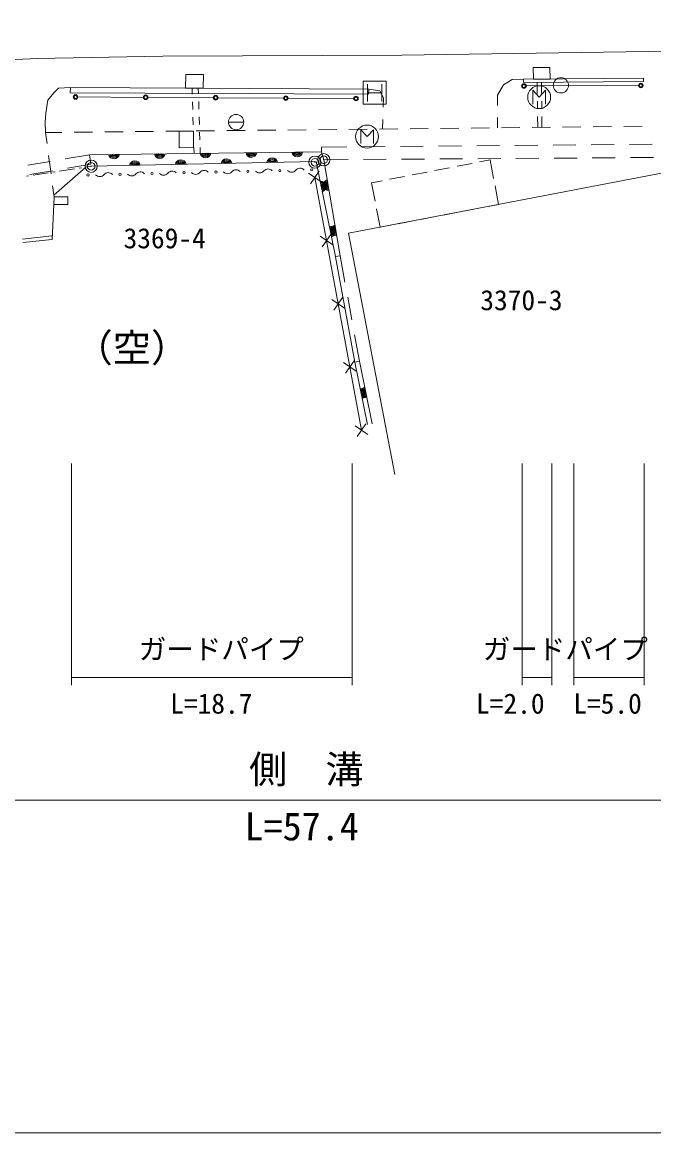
# Model space of a CAD drawing. Units: millimetres, scale not verified. Extents: x 40000 to 680000, y 20000 to 380000.
# Drawn here: x 113946 to 155320, y 205000 to 277683 of the extents above; entities that cross this region are included whole.
import ezdxf
from ezdxf.enums import TextEntityAlignment as Align

# ---------------------------------------------------------------- set-up
doc = ezdxf.new("R2010")
doc.units = ezdxf.units.MM
doc.header["$LTSCALE"] = 1000
doc.header["$PDMODE"] = 32
doc.header["$PDSIZE"] = 500
for name, color, linetype, lineweight in [('M-BGD', 7, 'Continuous', 13), ('M-BGD-EXST', 7, 'Continuous', 13), ('M-BMK-OTRS', 5, 'Continuous', 13), ('M-BMK-ROW', 30, 'Continuous', 13), ('M-STR-HTXT', 7, 'Continuous', 13), ('M-TTL-BAND', 7, 'Continuous', 13)]:
    doc.layers.add(name, color=color, linetype=linetype, lineweight=lineweight)
doc.layers.add('M-BMK-HTXT', color=7, linetype='Continuous')
doc.styles.add('ＭＳ ゴシック', font='')
doc.styles.get('ＭＳ ゴシック').set_extended_font_data('MS Gothic')

msp = doc.modelspace()

# ---------------------------------------------------------------- linework, layer by layer
at = {"layer": 'M-BGD'}
for p, q in [((116330, 273376), (116026, 273071)), ((117101, 273402), (116330, 273376)), ((125083, 272976), (125072, 273360)), ((125495, 272985), (125483, 273373)), ((136291, 272314), (136291, 273814)), ((136291, 273814), (137791, 273814)), ((136572, 273626), (136572, 272501)), ((136644, 273300), (137384, 273186)), ((137510, 273626), (137510, 272501)), ((137791, 273814), (137791, 272314)), ((145089, 272911), (145470, 273581)), ((145470, 273581), (146033, 273932)), ((146033, 273932), (146779, 273947)), ((146962, 273511), (154321, 273540)), ((147682, 273742), (147690, 273020)), ((147962, 273744), (147970, 273023)), ((115620, 272574), (115488, 271731)), ((116026, 273071), (115620, 272574)), ((117591, 272790), (121884, 272766)), ((122184, 272764), (126476, 272740)), ((126776, 272739), (131069, 272715)), ((131369, 272713), (135661, 272689)), ((136572, 273064), (137510, 273064)), ((137384, 273186), (137612, 272744)), ((137612, 272744), (137594, 272118)), ((145089, 272241), (145089, 272911)), ((125114, 271977), (125099, 272476)), ((125525, 271985), (125510, 272485)), ((137791, 272314), (136291, 272314)), ((147695, 272520), (147700, 272020)), ((147975, 272523), (147980, 272023)), ((115488, 271731), (115447, 271143)), ((115447, 271143), (115478, 270462)), ((125144, 270977), (125129, 271477)), ((125555, 270986), (125540, 271485)), ((127456, 271149), (128456, 271149)), ((137570, 271318), (137552, 270693)), ((145089, 270771), (145089, 271441)), ((147706, 271520), (147713, 270799)), ((147985, 271523), (147993, 270802)), ((115478, 270462), (116551, 270474)), ((115478, 270462), (115572, 269750)), ((117351, 270482), (118551, 270494)), ((119351, 270503), (120551, 270515)), ((121351, 270524), (122551, 270536)), ((123351, 270545), (124551, 270557)), ((125174, 269977), (125159, 270477)), ((125351, 270565), (126551, 270578)), ((125586, 269986), (125570, 270486)), ((127351, 270586), (128551, 270599)), ((129351, 270607), (130551, 270620)), ((131351, 270628), (132550, 270641)), ((133350, 270649), (134550, 270661)), ((135350, 270670), (136550, 270682)), ((137350, 270691), (138550, 270703)), ((139350, 270711), (140550, 270724)), ((141350, 270732), (142550, 270745)), ((143350, 270753), (144550, 270766)), ((145350, 270774), (146550, 270787)), ((147350, 270795), (148550, 270807)), ((149350, 270816), (150549, 270828)), ((151349, 270837), (152549, 270849)), ((153349, 270857), (154549, 270870)), ((151220, 269661), (152720, 269674)), ((153719, 269682), (155219, 269695)), ((115676, 268957), (115834, 267767)), ((116772, 268742), (118354, 269013)), ((118354, 269013), (133559, 269192)), ((118354, 269013), (118436, 268389)), ((125201, 269093), (125189, 269478)), ((125612, 269098), (125601, 269486)), ((133543, 269514), (135220, 269528)), ((133559, 269192), (133543, 269514)), ((133559, 269192), (133703, 268681)), ((136220, 269536), (137720, 269549)), ((138720, 269557), (140220, 269570)), ((141220, 269578), (142720, 269590)), ((143720, 269599), (145220, 269611)), ((146220, 269620), (147720, 269632)), ((148720, 269640), (150220, 269653)), ((114308, 268322), (115786, 268574)), ((116020, 266357), (118117, 268205)), ((118436, 268389), (116913, 268131)), ((133195, 268573), (118464, 268258)), ((134476, 262341), (133195, 268573)), ((135293, 268692), (133703, 268681)), ((133703, 268681), (134775, 262392)), ((137793, 268710), (136293, 268699)), ((140293, 268727), (138793, 268716)), ((142793, 268744), (141293, 268734)), ((143413, 268441), (142431, 268253)), ((145292, 268761), (143793, 268751)), ((144596, 268668), (143904, 268535)), ((144828, 267459), (144596, 268668)), ((147792, 268779), (146292, 268768)), ((150292, 268796), (148792, 268785)), ((152792, 268813), (151292, 268803)), ((155292, 268830), (153792, 268820)), ((115927, 267964), (114448, 267714)), ((133520, 267237), (132696, 267804)), ((133391, 267933), (132825, 267108)), ((133108, 267520), (136176, 250985)), ((138993, 267593), (138011, 267405)), ((140466, 267876), (139484, 267688)), ((141939, 268158), (140957, 267970)), ((115938, 266974), (116032, 266262)), ((137520, 267311), (136827, 267178)), ((136827, 267178), (137059, 265969)), ((145155, 265758), (144923, 266968)), ((116027, 265757), (115920, 263467)), ((137153, 265478), (137385, 264268)), ((142989, 265343), (143971, 265531)), ((144462, 265625), (145155, 265758)), ((138569, 264495), (139551, 264684)), ((140042, 264778), (141024, 264966)), ((141515, 265060), (142498, 265249)), ((138357, 248091), (135330, 263874)), ((137385, 264268), (138078, 264401)), ((113970, 263487), (115896, 263692)), ((113994, 263262), (115920, 263467)), ((134287, 263104), (133463, 263670)), ((134158, 263799), (133592, 262975)), ((134476, 262341), (134775, 262392)), ((134775, 262392), (135091, 260664)), ((134476, 262337), (135738, 255439)), ((135054, 258970), (134230, 259536)), ((134925, 259665), (134359, 258841)), ((135271, 259680), (135540, 258205)), ((135720, 257221), (136036, 255493)), ((135821, 254836), (134997, 255402)), ((135692, 255531), (135126, 254707)), ((136036, 255493), (135739, 255433)), ((136567, 251346), (135739, 255433)), ((136036, 255493), (136864, 251406)), ((136588, 250702), (135763, 251268)), ((136459, 251397), (135892, 250573))]:
    msp.add_line(p, q, dxfattribs=at)
for points in [[(124650, 273363), (125810, 273357), (125814, 274254), (124655, 274260)], [(146779, 273947), (154646, 274015), (154648, 273802), (146781, 273734)], [(147429, 273953), (148525, 273962), (148518, 274725), (147422, 274716)], [(117101, 273402), (136644, 273300), (136642, 272964), (117099, 273065)], [(124222, 270554), (125157, 270563), (125168, 269479), (124234, 269469)], [(116032, 266262), (116939, 266252), (116934, 265747), (116027, 265757)]]:
    msp.add_lwpolyline(points, close=True, dxfattribs=at)
msp.add_lwpolyline([(135330, 263874), (155933, 267826), (158960, 252042)], dxfattribs=at)
for centre, radius in [((149236, 273551), 500), ((146812, 273510), 150), ((146812, 273510), 120), ((146812, 273510), 100), ((154471, 273541), 150), ((154471, 273541), 120), ((154471, 273541), 100), ((117441, 272791), 150), ((117441, 272791), 120), ((117441, 272791), 100), ((122034, 272765), 150), ((122034, 272765), 120), ((122034, 272765), 100), ((126626, 272740), 150), ((126626, 272740), 120), ((126626, 272740), 100), ((131219, 272714), 150), ((131219, 272714), 120), ((131219, 272714), 100), ((135811, 272688), 150), ((135811, 272688), 120), ((135811, 272688), 100), ((127956, 271149), 500), ((118259, 267685), 75), ((120353, 267733), 75), ((122447, 267781), 75), ((124540, 267829), 75), ((126634, 267877), 75), ((128728, 267925), 75), ((130822, 267973), 75), ((132915, 268021), 75)]:
    msp.add_circle(centre, radius, dxfattribs=at)
for centre, radius, start, end in [((119956, 269086), 354, 189.47288, 351.87806), ((119956, 269086), 283, 191.69692, 349.65402), ((119956, 269086), 212, 195.44324, 345.90769), ((119956, 269086), 142, 203.15497, 338.19596), ((119956, 269086), 100, 213.47263, 327.8783), ((122956, 269121), 354, 189.47288, 351.87806), ((122956, 269121), 283, 191.69692, 349.65402), ((122956, 269121), 212, 195.44324, 345.90769), ((122956, 269121), 142, 203.15497, 338.19596), ((122956, 269121), 100, 213.47263, 327.8783), ((125956, 269156), 354, 189.47288, 351.87806), ((125956, 269156), 283, 191.69692, 349.65402), ((125956, 269156), 212, 195.44324, 345.90769), ((125956, 269156), 142, 203.15497, 338.19596), ((125956, 269156), 100, 213.47263, 327.8783), ((128956, 269192), 354, 189.47288, 351.87806), ((128956, 269192), 283, 191.69692, 349.65402), ((128956, 269192), 212, 195.44324, 345.90769), ((128956, 269192), 142, 203.15497, 338.19596), ((128956, 269192), 100, 213.47263, 327.8783), ((131955, 269227), 354, 189.47288, 351.87806), ((131955, 269227), 283, 191.69692, 349.65402), ((131955, 269227), 212, 195.44324, 345.90769), ((131955, 269227), 142, 203.15497, 338.19596), ((131955, 269227), 100, 213.47263, 327.8783), ((121332, 268265), 354, 10.01943, 172.42461), ((121332, 268265), 283, 12.24347, 170.20057), ((121332, 268265), 212, 15.9898, 166.45425), ((121332, 268265), 142, 23.70153, 158.74252), ((121332, 268265), 100, 34.01919, 148.42485), ((124331, 268329), 354, 10.01943, 172.42461), ((124331, 268329), 283, 12.24347, 170.20057), ((124331, 268329), 212, 15.9898, 166.45425), ((124331, 268329), 142, 23.70153, 158.74252), ((124331, 268329), 100, 34.01919, 148.42485), ((127330, 268393), 354, 10.01943, 172.42461), ((127330, 268393), 283, 12.24347, 170.20057), ((127330, 268393), 212, 15.9898, 166.45425), ((127330, 268393), 142, 23.70153, 158.74252), ((127330, 268393), 100, 34.01919, 148.42485), ((130330, 268457), 354, 10.01943, 172.42461), ((130330, 268457), 283, 12.24347, 170.20057), ((130330, 268457), 212, 15.9898, 166.45425), ((130330, 268457), 142, 23.70153, 158.74252), ((130330, 268457), 100, 34.01919, 148.42485), ((119027, 267940), 362, 222.20051, 320.42488), ((119585, 267478), 362, 42.20051, 140.42488), ((121121, 267988), 362, 222.20051, 320.42488), ((121679, 267526), 362, 42.20051, 140.42488), ((123215, 268035), 362, 222.20051, 320.42488), ((123773, 267574), 362, 42.20051, 140.42488), ((125308, 268083), 362, 222.20051, 320.42488), ((125866, 267622), 362, 42.20051, 140.42488), ((127402, 268131), 362, 222.20051, 320.42488), ((127960, 267670), 362, 42.20051, 140.42488), ((129496, 268179), 362, 222.20051, 320.42488), ((130054, 267718), 362, 42.20051, 140.42488), ((131590, 268227), 362, 222.20051, 320.42488), ((132148, 267766), 362, 42.20051, 140.42488), ((133481, 266915), 354, 290.40821, 92.81339), ((133481, 266915), 283, 292.63225, 90.58935), ((133481, 266915), 212, 296.37858, 86.84303), ((133481, 266915), 142, 304.09031, 79.1313), ((133481, 266915), 100, 314.40797, 68.81363), ((134040, 267024), 354, 108.46681, 270.87199), ((134040, 267024), 283, 110.69085, 268.64795), ((134040, 267024), 212, 114.43718, 264.90163), ((134040, 267024), 142, 122.14891, 257.1899), ((134040, 267024), 100, 132.46657, 246.87223), ((134084, 263977), 354, 290.40821, 92.81339), ((134084, 263977), 283, 292.63225, 90.58935), ((134084, 263977), 212, 296.37858, 86.84303), ((134084, 263977), 142, 304.09031, 79.1313), ((134084, 263977), 100, 314.40797, 68.81363), ((134544, 264067), 354, 108.46681, 270.87199), ((134544, 264067), 283, 110.69085, 268.64795), ((134544, 264067), 212, 114.43718, 264.90163), ((134544, 264067), 142, 122.14891, 257.1899), ((134544, 264067), 100, 132.46657, 246.87223), ((136100, 253379), 354, 290.23958, 92.64476), ((136503, 253460), 354, 110.23958, 272.64476), ((136503, 253460), 283, 112.46362, 270.42072), ((136100, 253379), 283, 292.46362, 90.42072), ((136100, 253379), 212, 296.20994, 86.67439), ((136100, 253379), 142, 303.92167, 78.96266), ((136100, 253379), 100, 314.23934, 68.645), ((136503, 253460), 212, 116.20994, 266.67439), ((136503, 253460), 142, 123.92167, 258.96266), ((136503, 253460), 100, 134.23934, 248.645)]:
    msp.add_arc(centre, radius, start, end, dxfattribs=at)
at = {"layer": 'M-BGD-EXST'}
for p, q in [((147396, 272329), (147396, 273229)), ((147396, 273229), (147808, 272779)), ((147808, 272779), (148221, 273229)), ((148221, 273229), (148221, 272329)), ((136126, 269750), (136126, 270650)), ((136126, 270650), (136538, 270200)), ((136538, 270200), (136951, 270650)), ((136951, 270650), (136951, 269750))]:
    msp.add_line(p, q, dxfattribs=at)
for centre in [(147808, 272779), (136538, 270200)]:
    msp.add_circle(centre, 750, dxfattribs=at)
at = {"layer": 'M-BMK-OTRS'}
msp.add_lwpolyline([(71365, 273716), (85600, 274077), (103217, 274773), (114925, 275302), (123163, 275470), (138810, 275518), (157891, 275806), (192428, 276118), (226388, 276479), (258331, 276863), (292291, 277199), (322137, 277683)], dxfattribs=at)
at = {"layer": 'M-BMK-ROW'}
for p, q in [((118123, 268206), (118464, 268258)), ((114219, 267604), (114367, 267627)), ((114664, 267673), (115652, 267825)), ((115948, 267871), (116097, 267893)), ((116393, 267939), (117382, 268091)), ((117678, 268137), (117826, 268160))]:
    msp.add_line(p, q, dxfattribs=at)
for centre in [(133703, 268681), (118464, 268258), (133119, 268520)]:
    msp.add_circle(centre, 400, dxfattribs=at)
for p in [(133703, 268681), (118464, 268258), (133119, 268520)]:
    msp.add_point(p, dxfattribs=at)
at = {"layer": 'M-STR-HTXT'}
for p, q in [((117178, 248799), (117178, 234299)), ((135554, 248799), (135554, 234299)), ((146694, 248799), (146694, 234299)), ((148633, 248799), (148633, 234299)), ((150082, 248799), (150082, 234299)), ((154686, 248799), (154686, 234299)), ((117178, 234799), (135554, 234799)), ((146694, 234799), (148633, 234799)), ((150082, 234799), (154686, 234799)), ((105307, 226765), (163149, 226765))]:
    msp.add_line(p, q, dxfattribs=at)
at = {"layer": 'M-TTL-BAND'}
msp.add_line((40000, 205000), (579000, 205000), dxfattribs=at)

# ---------------------------------------------------------------- texts
at = {"layer": 'M-BGD', "style": 'ＭＳ ゴシック'}
msp.add_text('（空）', height=1833, dxfattribs=at).set_placement((121130, 254911), align=Align.BOTTOM_CENTER)
at = {"layer": 'M-BMK-HTXT', "style": 'ＭＳ ゴシック'}
for s, p in [('3369-4', (123279, 262490)), ('3370-3', (146648, 258439))]:
    msp.add_text(s, height=1320, dxfattribs=at).set_placement(p, align=Align.BOTTOM_CENTER)
at = {"layer": 'M-STR-HTXT', "style": 'ＭＳ ゴシック'}
for s, height, p in [('ガードパイプ', 1320, (126991, 235594)), ('ガードパイプ', 1320, (149525, 235594)), ('L=18.7', 1320, (126332, 232035)), ('L=2.0', 1320, (145922, 232035)), ('L=5.0', 1320, (152288, 232035)), ('側\u3000溝', 1833, (132557, 227321)), ('L=57.4', 1833, (132254, 223588))]:
    msp.add_text(s, height=height, dxfattribs=at).set_placement(p, align=Align.BOTTOM_CENTER)

doc.saveas('drawing.dxf')
